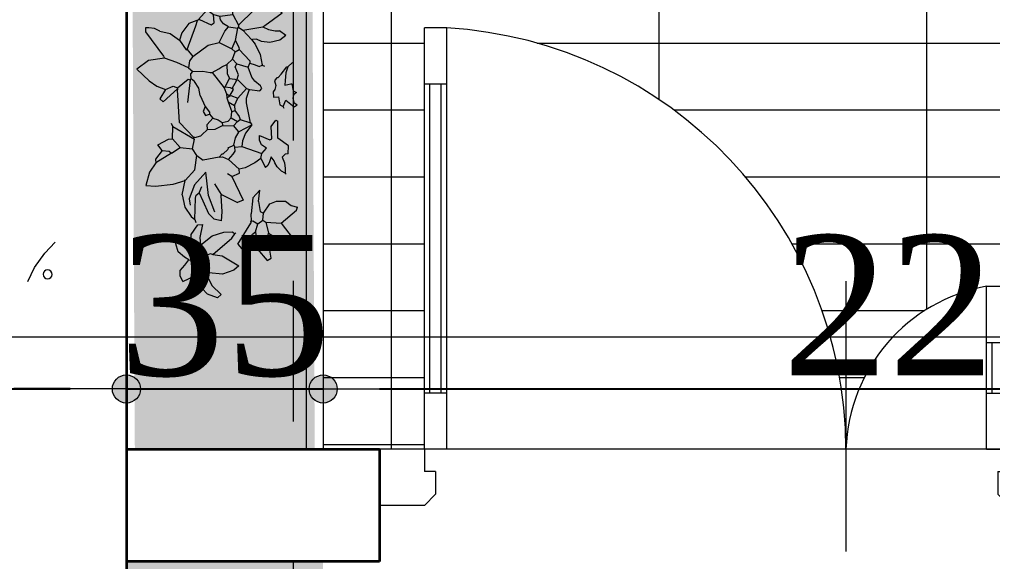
# Model space of a CAD drawing. Header units: metres. Extents: x 0 to 4415, y 1197 to 2590.
# Drawn here: x 1913.872 to 1915.603, y 1311.013 to 1311.978 of the extents above; entities that cross this region are included whole.
import ezdxf

# ---------------------------------------------------------------- set-up
doc = ezdxf.new("R2010")
doc.units = ezdxf.units.M
for name, pattern in [('AXES', [2, 1.25, -0.25, 0.25, -0.25]), ('CACHE2', [4.762499999999999, 3.175, -1.5875]), ('CONTINU', [0])]:
    doc.linetypes.add(name, pattern=pattern)
doc.layers.get('DEFPOINTS').update_dxf_attribs({"lineweight": 5})
for name, color, linetype, lineweight in [('00-cote', 7, 'CONTINU', 20), ('00-Menuiserie', 152, 'CONTINU', 5), ('caché', 20, 'CACHE2', 13), ('Façade 02', 41, 'Continuous', 35), ('gris', 251, 'Continuous', 9), ('vue', 7, 'Continuous', 5)]:
    doc.layers.add(name, color=color, linetype=linetype, lineweight=lineweight)
doc.layers.add('veg', color=7, linetype='Continuous', lineweight=9, true_color=0x61c200)
doc.layers.add('VEGETATION', color=7, linetype='Continuous', lineweight=5, true_color=0x7ea800)
doc.styles.add('WALIDcotat', font='times.ttf')
doc.dimstyles.new('walid 100', dxfattribs={"dimscale": 0, "dimtxt": 0.25, "dimasz": 0.1, "dimexe": 1.25, "dimexo": 0.625, "dimgap": 0.02, "dimtad": 1, "dimdec": 0, "dimlfac": 100, "dimrnd": 5, "dimtxsty": 'WALIDcotat', "dimblk": 'COTE', "dimcen": 2.5, "dimse1": 1, "dimse2": 1, "dimclrd": 256, "dimclrt": 256, "dimadec": 0, "dimazin": 0, "dimtfac": 1, "dimtdec": 0, "dimtix": 1, "dimtmove": 2, "dimatfit": 3, "dimldrblk": 'COTE', "dimfxl": 1.25, "dimarcsym": 0})

# ---------------------------------------------------------------- blocks, each defined once
blk = doc.blocks.new('Plantes')
at = {"color": 72}
for p, q in [((1.188103459441663, -0.6270112580200475), (1.236546009789436, -0.7301642146031782)), ((1.236546009789436, -0.7301642146031782), (1.309500477183747, -0.83550515187369)), ((1.309500477183747, -0.83550515187369), (1.384642925268508, -0.9163341720660583))]:
    blk.add_line(p, q, dxfattribs=at)
at = {"color": 50}
blk.add_ellipse((1.331528327237265, -0.6809923372744606), major_axis=(0.02320194125410377, 0.02320194125410377), ratio=0.9999999997745067, start_param=2.267168517282284, end_param=8.55035382446187, dxfattribs=at)
blk = doc.blocks.new('P120 G')
for p, q in [((-1.01999999999996, 0.1000000000000227), (-1.019999999999959, 0.8497662054602362)), ((-0.9799999999999957, 0.8497662054602362), (-1.019999999999959, 0.8497662054602362)), ((-0.9799999999999969, 0.1000000000000227), (-0.9799999999999957, 0.8497662054602362)), ((-0.9799999999999957, 0.7497662054602134), (-1.019999999999959, 0.7497662054602134)), ((-1.00999999999997, 0.2000000000000455), (-1.009999999999968, 0.7497662054602134)), ((-0.9899999999999878, 0.2000000000000455), (-0.9899999999999866, 0.7497662054602134)), ((-0.02000000000000457, 0.1000000000000227), (-0.01999999999989088, 0.3899999999999437)), ((-0.01999999999989088, 0.3899999999999437), (0.02000000000007274, 0.3899999999999437)), ((0.01999999999995905, 0.1000000000000227), (0.02000000000007274, 0.3899999999999437)), ((-0.02000000000000457, 0.289999999999921), (0.02000000000007274, 0.289999999999921)), ((-0.01000000000001366, 0.2000000000000455), (-0.009999999999899978, 0.289999999999921)), ((0.009999999999968145, 0.2000000000000455), (0.01000000000008183, 0.289999999999921)), ((-0.9799999999999969, 0.2000000000000455), (-1.01999999999996, 0.2000000000000455)), ((-0.02000000000000457, 0.2000000000000455), (0.01999999999995905, 0.2000000000000455)), ((-1.100000000000001, 0.1000000000000227), (-1.100000000000001, 0)), ((-0.9799999999999969, 0.1000000000000227), (-1.100000000000001, 0.1000000000000227)), ((-1.01999999999996, 0.1000000000000227), (-1.01999999999996, 0.06000000000005912)), ((-0.1700000000000387, 0.1000000000013479), (-0.3538950042111196, 0.1000000000013479)), ((-0.2700000000000614, 0.1000000000013479), (-0.2700000000000614, 1.325162202192587e-12)), ((-0.2699999999999619, 0.1000000000000227), (-0.2699999999999619, 0.06000000000005912)), ((-0.02000000000000457, 0.1000000000000227), (0.09999999999999998, 0.1000000000000227)), ((0.01999999999995905, 0.1000000000000227), (0.01999999999995905, 0.06000000000005912)), ((0.09999999999999998, 0.1000000000000227), (0.09999999999999998, 0)), ((-0.9999999999999787, 0.06000000000005912), (-1.01999999999996, 0.06000000000005912)), ((-0.9999999999999787, 0.06000000000005912), (-0.9999999999999787, 0.0200000000000955)), ((-2.275957200481571e-14, 0.06000000000005912), (0.01999999999995905, 0.06000000000005912)), ((-2.275957200481571e-14, 0.06000000000005912), (-2.275957200481571e-14, 0.01999999999998181)), ((-0.9999999999999787, 0.0200000000000955), (-1.01999999999996, 0)), ((-2.275957200481571e-14, 0.01999999999998181), (0.01999999999995905, 0)), ((-1.01999999999996, 0), (-1.100000000000001, 0)), ((0.01999999999995905, 0), (0.09999999999999998, 0))]:
    blk.add_line(p, q)
at = {"linetype": 'Continuous'}
blk.add_line((-0.2700000000000614, 0.3991400797164779), (-0.2700000000000614, -0.08192573692626226), dxfattribs=at)
for centre, radius, start, end in [((-1.023946047873644, 0.09709556132483617), 0.7539524876720755, 0.2581326107092984, 86.65847511186355), ((0.0349856859192158, 0.08983992593160295), 0.3051548716975021, 100.3807944312685, 178.0919951665739)]:
    blk.add_arc(centre, radius, start, end)
blk = doc.blocks.new('hh(jjk')
at = {"layer": 'VEGETATION', "ltscale": 1.8}
for p, q in [((419.659795574738, 234.9337920921021), (420.2599438051622, 235.8583905346015)), ((420.2599438051622, 235.8583905346015), (421.213120689064, 234.9707752225829)), ((427.4617216092779, 234.8598239091901), (428.1324755703976, 235.3775992676238)), ((428.1324755703976, 235.3775992676238), (429.1209548391595, 235.7104541687775)), ((429.1209548391595, 235.7104541687775), (429.2268639156904, 234.9707752225829)), ((417.1885978833207, 234.748871634822), (417.1705132910766, 235.0055125540269)), ((417.1705132910766, 235.0055125540269), (417.4781791103499, 235.0055125540269)), ((417.2592036140162, 234.3050654202755), (417.1885978833207, 234.748871634822)), ((417.478018627492, 233.9294836398848), (417.2592036140162, 234.3050654202755)), ((417.4781791103499, 235.0055125540269), (419.3998902227868, 233.7756507302481)), ((419.5537231324236, 233.6988553583046), (419.659795574738, 234.9337920921021)), ((421.213120689064, 234.9707752225829), (421.6367541122618, 234.4160176946435)), ((421.6367541122618, 234.4160176946435), (421.936867627457, 233.7756507302481)), ((426.0882824031715, 234.6213905870548), (425.7038096802522, 233.7756507302481)), ((426.5495495370589, 234.3137247677814), (426.0882824031715, 234.6213905870548)), ((426.5495495370589, 234.3137247677814), (427.1646505415583, 234.8520188686349)), ((426.5495495370589, 234.3137247677814), (426.6263506748535, 233.7756507302481)), ((426.7801835844903, 233.6218178206114), (427.4617216092779, 234.8598239091901)), ((427.1646505415583, 234.8520188686349), (427.4720847658091, 234.8520188686349)), ((429.2268639156904, 234.9707752225829), (429.1562581849949, 233.6393546569929)), ((417.478018627492, 233.9294836398848), (417.7086526749233, 233.1605506867239)), ((419.3998902227868, 233.7756507302481), (419.5537231324236, 233.6988553583046)), ((419.94221849752, 232.7887243974055), (419.5537231324236, 233.6988553583046)), ((421.936867627457, 233.7756507302481), (421.7062335800258, 233.1605506867239)), ((421.936867627457, 233.7756507302481), (422.6287697697511, 234.2369188251108)), ((422.8594028562072, 234.0062905435306), (421.936867627457, 232.8531155014979)), ((422.6287697697511, 234.2369188251108), (422.8594028562072, 234.0062905435306)), ((425.7038096802522, 233.7756507302481), (425.7038096802522, 233.4682165059973)), ((426.7801835844903, 233.6218178206114), (426.3957166274224, 232.9299224051438)), ((426.6263506748535, 233.7756507302481), (426.7801835844903, 233.6218178206114)), ((429.1562581849949, 233.6393546569929), (428.9326940320925, 232.6992825918613)), ((433.6774014411712, 233.7194999884753), (433.1280436328673, 233.5797386386575)), ((433.1280436328673, 233.5797386386575), (434.2041811372068, 232.7342361427247)), ((434.3128530174308, 233.5715645836265), (433.6774014411712, 233.7194999884753)), ((434.7424858087875, 233.1184715047701), (434.3128530174308, 233.5715645836265)), ((417.7086526749233, 233.1605506867239), (418.2467209466054, 232.4686543102811)), ((421.8600664896625, 232.8531155014979), (421.2449664461383, 232.0073871763936)), ((421.7062335800258, 233.1605506867239), (421.8600664896625, 232.8531155014979)), ((421.8600664896625, 232.8531155014979), (421.936867627457, 232.8531155014979)), ((421.936867627457, 232.8531155014979), (422.0136687652517, 232.8531155014979)), ((424.504491492155, 232.8531155014979), (422.0136687652517, 232.8531155014979)), ((425.7038096802522, 231.8537791349532), (424.5044972580062, 232.8531135795476)), ((424.7812744515022, 233.3911895390313), (424.550641365046, 233.4682165059973)), ((425.7038096802522, 233.4682165059973), (424.7812744515022, 233.3911895390313)), ((424.7812744515022, 233.3911895390313), (425.8343629657264, 231.8123495722329)), ((425.7038096802522, 233.4682165059973), (426.3957166274224, 232.9299224051438)), ((426.3957166274224, 232.9299224051438), (426.5495495370589, 232.0073871763936)), ((430.0090621704794, 233.0069484111346), (428.9326940320925, 232.6992825918613)), ((430.0090621704794, 233.0069484111346), (430.9567028762676, 232.8626925803175)), ((430.9567028762676, 232.8626925803175), (431.6980616071076, 232.4188854047958)), ((434.9731140903677, 232.8110363195441), (434.7424858087875, 233.1184715047701)), ((435.3573552182642, 233.1184715047701), (434.9731140903677, 232.8110363195441)), ((435.7249657093906, 233.4975964007145), (435.3573552182642, 233.1184715047701)), ((436.1486000935637, 233.5345804921705), (435.7249657093906, 233.4975964007145)), ((436.5875677979901, 233.3491324595069), (436.1486000935637, 233.5345804921705)), ((436.5875677979901, 233.3491324595069), (436.2030845043437, 232.4265703234512)), ((411.2162331275666, 232.1314865524404), (410.5965771006305, 231.6003536387597)), ((412.5682079916587, 232.3085308570007), (411.2162331275666, 232.1314865524404)), ((413.7355651056579, 231.819352198498), (412.5682079916587, 232.3085308570007)), ((417.0473864219297, 231.6792064586012), (417.7181403830494, 232.2709490389718)), ((417.7181403830494, 232.2709490389718), (418.2467209466054, 232.4686543102811)), ((418.2467209466054, 232.4686543102811), (419.0154232657188, 232.0073871763936)), ((420.3992313942076, 231.9305802727478), (419.94221849752, 232.7887243974055)), ((421.3217675839329, 231.8537791349532), (423.0132357658439, 232.1612200860303)), ((428.9326940320925, 232.6992825918613), (428.1639869081031, 231.9305802727478)), ((428.9326940320925, 232.6992825918613), (428.9326940320925, 232.7763201295545)), ((429.3087486122803, 232.0215702093354), (430.3409464866835, 232.4967090202008)), ((431.9309289608983, 232.1612200860303), (430.3164973557053, 232.0073871763936)), ((430.3409464866835, 232.4967090202008), (430.8257661616896, 232.4475560998171)), ((431.6980616071076, 232.4188854047958), (431.9309289608983, 232.1612200860303)), ((431.9309289608983, 232.1612200860303), (432.1615678132056, 232.0844131823845)), ((433.0510176268766, 232.5036020952933), (432.3591106797065, 231.9652964627374)), ((434.2041811372068, 232.5804032330879), (433.0510176268766, 232.5036020952933)), ((434.2041811372068, 232.7342361427247), (434.2041811372068, 232.5804032330879)), ((434.2041811372068, 232.5804032330879), (434.5118469564802, 232.1191293723741)), ((434.5118469564802, 232.1191293723741), (434.4348199895142, 231.8884953249428)), ((435.0499209940135, 232.2729622820109), (434.5118469564802, 232.1191293723741)), ((434.9731140903677, 232.8110363195441), (435.0499209940135, 232.2729622820109)), ((435.0499209940135, 232.2729622820109), (436.2798914079895, 232.2729622820109)), ((436.2030845043437, 232.4265703234512), (436.2798914079895, 232.2729622820109)), ((437.1723817471858, 231.9442722473636), (436.2798914079895, 232.2729622820109)), ((410.6209877926007, 231.6231450875218), (412.173434575596, 231.6231450875218)), ((412.173434575596, 231.6231450875218), (412.480869760822, 231.3154802292236)), ((413.7355708715092, 231.8193464326469), (413.8646730844348, 231.238679091429)), ((416.7861174461731, 230.854212134361), (417.0473864219297, 231.6792064586012)), ((419.0154232657188, 231.9305802727478), (417.2473845800607, 231.1618779536344)), ((419.5537231324236, 231.5461133156798), (418.7847892182874, 230.3161438626789)), ((419.0154232657188, 232.0073871763936), (419.0154232657188, 231.9305802727478)), ((419.0154232657188, 231.9305802727478), (419.5537231324236, 231.5461133156798)), ((419.5537231324236, 231.5461133156798), (419.8716127668245, 231.8271428244253)), ((419.8716127668245, 231.8271428244253), (420.3992313942076, 231.9305802727478)), ((420.3992313942076, 231.9305802727478), (420.706897213481, 231.6231450875218)), ((420.8604994890702, 231.7767473631111), (420.706897213481, 231.6231450875218)), ((420.706897213481, 231.6231450875218), (420.706897213481, 230.854212134361)), ((421.2449664461383, 231.7767473631111), (420.8604994890702, 231.7767473631111)), ((421.2449664461383, 232.0073871763936), (421.3217675839329, 231.8537791349532)), ((421.3217675839329, 231.8537791349532), (421.2449664461383, 231.7767473631111)), ((421.4602402660107, 231.5312710537524), (421.2449664461383, 231.7767473631111)), ((421.9897827657394, 231.2353992830795), (421.4602402660107, 231.5312710537524)), ((425.7038096802522, 231.7767473631111), (425.6270085424576, 231.3154802292236)), ((425.7038096802522, 231.7767473631111), (425.7038096802522, 231.8537791349532)), ((426.5495495370589, 232.0073871763936), (425.8343658486519, 231.8123514941833)), ((427.0876187697164, 231.6999462253165), (426.5495495370589, 232.0073871763936)), ((428.1639869081031, 231.9305802727478), (427.0876187697164, 231.6999462253165)), ((427.0876187697164, 231.6999462253165), (427.4720847658091, 231.238679091429)), ((428.3860269543421, 231.1040608808689), (429.3087486122803, 232.0215702093354)), ((429.9322562278087, 231.6999462253165), (429.4709881329461, 231.4693131388604)), ((430.085858503398, 231.9305802727478), (429.9322562278087, 231.6999462253165)), ((429.9322562278087, 231.6999462253165), (430.5471256372855, 231.4693131388604)), ((430.3164973557053, 232.0073871763936), (430.085858503398, 231.9305802727478)), ((430.5471256372855, 231.4693131388604), (431.5466984037288, 231.0848461817923)), ((432.3591106797065, 231.9652964627374), (432.3591106797065, 231.581061100692)), ((433.3243737486689, 231.8333199729956), (432.3591106797065, 231.581061100692)), ((433.8966613861635, 231.8116634359418), (433.2537680179734, 230.9087224914714)), ((433.8966758007914, 231.8117191725033), (433.3243737486689, 231.8333199729956)), ((434.4348199895142, 231.8884953249428), (433.8967459519808, 231.8116951481234)), ((434.4348199895142, 231.8884953249428), (434.6654482710943, 231.3504270532606)), ((434.6654482710943, 231.3504270532606), (434.5886528991509, 231.1197930058294)), ((436.2030845043437, 231.5040302898252), (436.049251594707, 231.3504270532606)), ((436.2192058242592, 230.3169789501256), (436.049251594707, 231.3504270532606)), ((436.2030845043437, 231.5040965971138), (437.0311702857947, 231.167609209713)), ((437.6666218620543, 231.5374482023228), (437.1723817471858, 231.9442722473636)), ((437.9713586289254, 230.8121271865559), (437.6666218620543, 231.5374482023228)), ((410.3149162311801, 230.1249847544158), (411.1599007614815, 230.8921764205186)), ((411.1599007614815, 230.8921764205186), (412.480869760822, 231.3154802292236)), ((413.3266038517775, 231.0080450439977), (412.2502357133907, 230.1623109530421)), ((412.480869760822, 231.3154802292236), (413.0959698043462, 231.238679091429)), ((413.0959698043462, 231.238679091429), (413.3266038517775, 231.0080450439977)), ((413.3266038517775, 231.0080450439977), (413.7108401747981, 231.0080450439977)), ((413.4829602822832, 229.9482594936212), (414.0054424972349, 230.7175249442004)), ((413.8646730844348, 231.238679091429), (413.7108401747981, 231.0080450439977)), ((414.0185059940716, 230.7006098587717), (413.7108401747981, 231.0080450439977)), ((414.3584711507125, 230.9098410666014), (413.8501104662899, 231.2648868070188)), ((414.4094566507981, 230.8960837456721), (414.0185059940716, 230.7006098587717)), ((415.2904652583329, 230.6583509744559), (414.3584711507125, 230.9098410666014)), ((415.7097483468111, 230.4699767723156), (415.2904652583329, 230.6583509744559)), ((416.7861174461731, 230.931243906203), (416.0942153038791, 230.2393427248842)), ((416.7861174461731, 230.931243906203), (416.7861174461731, 230.854212134361)), ((416.7861174461731, 230.854212134361), (417.2473845800607, 230.0087086774529)), ((417.2473845800607, 231.1618779536344), (416.8629176229925, 231.0080450439977)), ((420.706897213481, 230.854212134361), (420.8604994890702, 230.3161438626789)), ((422.5519686319564, 231.1618779536344), (421.9897827657394, 231.2353992830795)), ((422.5519686319564, 231.1618779536344), (423.3974720888645, 230.854212134361)), ((423.3974720888645, 230.854212134361), (423.7819380849573, 231.0080450439977)), ((423.3974720888645, 230.854212134361), (423.858739222752, 230.546776949135)), ((423.7819380849573, 231.0080450439977), (424.0893732701834, 230.854212134361)), ((424.0893732701834, 230.854212134361), (424.0125721323887, 230.546776949135)), ((424.7812744515022, 230.7774109965663), (424.3200073176146, 230.3161438626789)), ((425.1657414085702, 230.7774109965663), (424.7812744515022, 230.7774109965663)), ((425.5502083656382, 231.238679091429), (425.1657414085702, 230.7774109965663)), ((425.1657414085702, 230.7774109965663), (425.1670377641118, 230.1998495271872)), ((425.6270085424576, 231.3154802292236), (425.5502083656382, 231.238679091429)), ((427.3182518561724, 230.0087086774529), (427.4720847658091, 231.238679091429)), ((430.1689136677788, 231.0057569620521), (428.3860269543421, 231.1040608808689)), ((431.4826196165756, 230.6125384038593), (430.1689136677788, 231.0057569620521)), ((431.5466984037288, 231.0848461817923), (432.0079664985915, 230.7006098587717)), ((432.1615678132056, 230.1623109530421), (432.0079664985915, 230.7006098587717)), ((433.2537680179734, 230.9087224914714), (433.0419508258868, 230.0211071794527)), ((434.6654482710943, 230.9659600961926), (433.512284760764, 229.4283248239183)), ((434.5886528991509, 231.1197930058294), (434.6654482710943, 230.9659600961926)), ((434.6654790223006, 230.9659024376808), (434.8070931322994, 230.2430107672136)), ((437.0311702857947, 231.167609209713), (437.7407303473453, 230.5046929623052)), ((437.7407303473453, 230.5046929623052), (437.9713586289254, 230.8121271865559)), ((412.096402803754, 230.3161438626789), (409.8106070181907, 229.1275732211919)), ((410.328365079071, 230.1623109530421), (409.8106070181907, 229.1275732211919)), ((412.2502357133907, 230.1623109530421), (411.7232234613573, 229.0627189270542)), ((412.2502357133907, 230.1623109530421), (412.096402803754, 230.3161438626789)), ((413.3568601558749, 229.1807478227775), (413.4829602822832, 229.9482594936212)), ((416.0942153038791, 230.2393427248842), (415.7097483468111, 230.4699767723156)), ((416.0942153038791, 230.2393427248842), (416.4784516268997, 229.7780746300216)), ((417.2473845800607, 230.0087086774529), (417.0935516704239, 229.7780746300216)), ((418.7847892182874, 230.3161438626789), (418.6311879036734, 229.4704088107482)), ((420.8604994890702, 230.1623109530421), (420.6298654416389, 229.6242417203849)), ((420.8604994890702, 230.3161438626789), (420.8604994890702, 230.1623109530421)), ((420.8604994890702, 230.1623109530421), (422.0907005370937, 229.3168074961341)), ((423.858739222752, 230.546776949135), (424.0125721323887, 230.546776949135)), ((424.0125721323887, 230.546776949135), (424.3200073176146, 230.3161438626789)), ((424.3200073176146, 230.3161438626789), (424.4738402272513, 229.9316769056109)), ((424.4738402272513, 229.9316769056109), (424.7044742746827, 229.6242417203849)), ((425.1670377641118, 230.1998495271872), (424.9351073611388, 229.6242417203849)), ((427.3182518561724, 230.0087086774529), (427.0876187697164, 229.7780746300216)), ((427.3182518561724, 230.0087086774529), (427.3182518561724, 229.7780746300216)), ((430.162895080116, 230.0087086774529), (429.3171552233093, 230.4699767723156)), ((430.162895080116, 230.0087086774529), (430.2396914130347, 230.0855098152475)), ((430.162895080116, 230.0087086774529), (430.8547914565588, 228.8555336354203)), ((430.2396914130347, 230.0855098152475), (431.4696608660356, 230.0855098152475)), ((431.4696608660356, 230.0855098152475), (432.1615678132056, 230.1623109530421)), ((433.0419508258868, 230.0211071794527), (433.0510176268766, 229.3515236861237)), ((434.8070931322994, 230.2430107672136), (435.6648682424811, 229.0439626131469)), ((435.9724562227636, 229.4283248239183), (436.2192058242592, 230.3169789501256)), ((412.3428785273184, 228.4725706045365), (413.3568601558749, 229.1807478227775)), ((413.3568601558749, 229.1807478227775), (413.4131915609848, 228.4135561566748)), ((414.2743175916808, 227.3094706106627), (414.8640142558556, 229.1629745864974)), ((414.8640142558556, 229.1629745864974), (415.7097483468111, 228.3172347296907)), ((416.4784516268997, 229.7780746300216), (416.6322845365364, 229.3168074961341)), ((417.0935516704239, 229.7780746300216), (416.4784516268997, 229.7780746300216)), ((416.6322845365364, 229.3168074961341), (416.5554833987418, 228.3172347296907)), ((416.9061749605387, 229.275252045663), (416.6322845365364, 229.3168074961341)), ((417.2239002681808, 229.0533484579021), (416.9061749605387, 229.275252045663)), ((418.6311879036734, 229.4704088107482), (417.7854528517427, 229.0091416768607)), ((418.6311879036734, 229.4704088107482), (419.1692561753555, 228.5478678161468)), ((420.4762641270248, 229.3936086339288), (420.3224312173882, 229.0091416768607)), ((420.6298654416389, 229.6242417203849), (420.4762641270248, 229.3936086339288)), ((422.0136687652517, 229.239775724292), (421.398799355775, 228.8555336354203)), ((422.0907005370937, 229.3168074961341), (422.0136687652517, 229.239775724292)), ((422.0136687652517, 229.239775724292), (422.0907005370937, 228.8555336354203)), ((422.0907005370937, 229.3168074961341), (422.5519686319564, 229.1629745864974)), ((422.5519686319564, 229.1629745864974), (422.8594028562072, 229.1629745864974)), ((422.5519686319564, 229.1629745864974), (422.7055699465705, 228.9323347732149)), ((422.8594028562072, 229.1629745864974), (422.7055699465705, 228.9323347732149)), ((422.8594028562072, 229.1629745864974), (423.1668380414332, 229.0861676828516)), ((424.6276731368879, 229.1629745864974), (424.3970390894567, 228.9323347732149)), ((424.7044742746827, 229.6242417203849), (424.6276731368879, 229.1629745864974)), ((424.7044742746827, 229.6242417203849), (424.9351073611388, 229.6242417203849)), ((424.9351073611388, 229.6242417203849), (425.0119084989335, 228.7785018635782)), ((426.6263506748535, 229.239775724292), (426.4727483992643, 228.8555336354203)), ((426.7801835844903, 229.3168074961341), (426.6263506748535, 229.239775724292)), ((426.6263506748535, 229.3168074961341), (426.6263506748535, 229.239775724292)), ((427.0876187697164, 229.7010428581795), (426.7801835844903, 229.3168074961341)), ((427.0876187697164, 229.7780746300216), (427.0876187697164, 229.7010428581795)), ((427.5488859036038, 229.3168074961341), (427.1646505415583, 228.9323347732149)), ((427.3182518561724, 229.7780746300216), (427.5488859036038, 229.3168074961341)), ((427.5488859036038, 229.3168074961341), (428.3178198177398, 228.5478678161468)), ((428.8558880894219, 229.1629745864974), (428.6252540419907, 229.4704088107482)), ((428.8558880894219, 229.1629745864974), (428.6252540419907, 228.5478678161468)), ((428.8558880894219, 229.1629745864974), (430.7009585469222, 228.3942665015328)), ((433.0510176268766, 229.3515236861237), (433.2048505365132, 229.197690776487)), ((433.2048505365132, 229.197690776487), (433.1280436328673, 229.1208896386923)), ((433.512284760764, 229.4283248239183), (433.2048505365132, 229.197690776487)), ((435.6650210375376, 229.0440885008977), (435.9724562227636, 229.4283248239183)), ((411.7232234613573, 229.0627189270542), (411.5542273240772, 228.1774964432777)), ((411.6105587291872, 227.3512903293132), (412.3428785273184, 228.4725706045365)), ((413.4131915609848, 228.4135561566748), (413.6948533914104, 227.6463635295968)), ((417.478018627492, 228.7017007257836), (417.2239002681808, 229.0533484579021)), ((417.7854528517427, 229.0091416768607), (417.478018627492, 228.7017007257836)), ((417.478018627492, 228.7017007257836), (417.631619942106, 228.0097995444647)), ((419.1692561753555, 228.5478678161468), (418.5541561318313, 228.2404335918961)), ((419.1692561753555, 228.5478678161468), (419.3998902227868, 228.3172347296907)), ((419.9379584944688, 228.5478678161468), (419.3998902227868, 228.3172347296907)), ((420.3224312173882, 229.0091416768607), (419.9379584944688, 228.5478678161468)), ((419.9379584944688, 228.5478678161468), (420.3224312173882, 228.2404335918961)), ((420.3224312173882, 229.0091416768607), (421.0143323987069, 229.0091416768607)), ((420.5530643038443, 228.3942665015328), (420.3224312173882, 228.2404335918961)), ((421.1681653083436, 228.1636324541015), (420.5530643038443, 228.3942665015328)), ((421.0143323987069, 229.0091416768607), (421.398799355775, 228.8555336354203)), ((421.398799355775, 228.8555336354203), (421.4756004935696, 228.4710676393274)), ((421.4756004935696, 228.4710676393274), (421.5524016313642, 228.3172347296907)), ((422.1675016748884, 228.7017007257836), (421.5524016313642, 228.3172347296907)), ((422.0907005370937, 228.8555336354203), (422.1675016748884, 228.7017007257836)), ((422.244302812683, 228.6248995879889), (422.1675016748884, 228.7017007257836)), ((422.7055699465705, 228.9323347732149), (422.244302812683, 228.6248995879889)), ((422.7055699465705, 228.9323347732149), (422.7055699465705, 228.8555336354203)), ((422.7055699465705, 228.8555336354203), (422.9362039940019, 228.3172347296907)), ((423.4745038607066, 228.6248995879889), (422.9362039940019, 228.3172347296907)), ((423.1668380414332, 229.0861676828516), (423.4745038607066, 228.6248995879889)), ((423.1668380414332, 229.0861676828516), (423.9357709945941, 228.8555336354203)), ((423.4745038607066, 228.6248995879889), (423.858739222752, 228.6248995879889)), ((423.9357709945941, 228.8555336354203), (423.858739222752, 228.6248995879889)), ((423.858739222752, 228.6248995879889), (424.3200073176146, 228.3172347296907)), ((424.3970390894567, 228.9323347732149), (423.9357709945941, 228.8555336354203)), ((424.3970390894567, 228.9323347732149), (424.7044742746827, 228.4710676393274)), ((424.7044742746827, 228.4710676393274), (424.550641365046, 228.2404335918961)), ((425.0119084989335, 228.7785018635782), (424.7044742746827, 228.4710676393274)), ((425.0119084989335, 228.7785018635782), (425.4731765937962, 228.4710676393274)), ((425.4731765937962, 228.3942665015328), (425.0119084989335, 227.3946985399653)), ((425.9344494935348, 228.7017007257836), (425.4731765937962, 228.3942665015328)), ((425.4731765937962, 228.4710676393274), (425.4731765937962, 228.3942665015328)), ((426.4727483992643, 228.8555336354203), (425.9344494935348, 228.7017007257836)), ((426.4727483992643, 228.8555336354203), (426.6263506748535, 228.7785018635782)), ((426.6263506748535, 228.7785018635782), (426.6263506748535, 228.2404335918961)), ((426.934016494127, 228.7785018635782), (426.6263506748535, 228.7785018635782)), ((427.1646505415583, 228.9323347732149), (426.934016494127, 228.7785018635782)), ((428.2595655012594, 228.106559176139), (428.3178198177398, 228.5478678161468)), ((428.6252540419907, 228.5478678161468), (428.3178198177398, 228.5478678161468)), ((430.7009585469222, 228.3942665015328), (430.8547914565588, 228.8555336354203)), ((434.0066382707059, 229.0091416768607), (432.4692336324788, 227.9329984066701)), ((434.5449323715595, 228.6248995879889), (433.3147313235359, 227.855966634828)), ((434.0066382707059, 229.0091416768607), (434.5449323715595, 228.6248995879889)), ((411.5542273240772, 228.1774964432777), (411.6105587291872, 227.3512903293132)), ((415.8635812564478, 228.2404335918961), (414.0075902768017, 226.3844493390763)), ((415.7097483468111, 228.3172347296907), (415.8635812564478, 228.2404335918961)), ((416.5554833987418, 228.3172347296907), (415.8635812564478, 228.2404335918961)), ((417.4009868556498, 227.9329984066701), (416.3248493513105, 226.7027973586466)), ((416.5554833987418, 228.3172347296907), (417.4009868556498, 227.9329984066701)), ((417.4009868556498, 227.9329984066701), (417.5548197652865, 227.9329984066701)), ((417.631619942106, 228.0097995444647), (417.5548197652865, 227.9329984066701)), ((417.5548197652865, 227.9329984066701), (417.7854528517427, 227.6253325873967)), ((418.5541561318313, 228.2404335918961), (417.631619942106, 228.0097995444647)), ((418.5541561318313, 228.2404335918961), (419.0924550375608, 228.0097995444647)), ((419.0924550375608, 228.0097995444647), (419.2460573131501, 228.0097995444647)), ((419.3998902227868, 228.3172347296907), (419.2460573131501, 228.0097995444647)), ((419.2460573131501, 228.0097995444647), (420.1685983077514, 227.2410972253513)), ((420.3224312173882, 228.2404335918961), (420.6298654416389, 227.3946985399653)), ((421.5524016313642, 228.3172347296907), (421.1681653083436, 228.1636324541015)), ((421.5524016313642, 228.3172347296907), (421.5524016313642, 228.2404335918961)), ((421.5524016313642, 228.2404335918961), (422.244302812683, 227.6253325873967)), ((422.9362039940019, 228.3172347296907), (422.244302812683, 227.6253325873967)), ((422.9720358761959, 227.673005605976), (422.315382304151, 227.4115953668653)), ((423.3206709510699, 227.7023643592388), (422.9720358761959, 227.673005605976)), ((424.8583062233442, 227.4717312727826), (423.3206709510699, 227.7023643592388)), ((424.3200073176146, 228.3172347296907), (424.550641365046, 228.2404335918961)), ((424.550641365046, 228.2404335918961), (424.8583062233442, 227.4717312727826)), ((425.0119084989335, 227.3946985399653), (425.6330348179219, 227.914243053738)), ((425.6330348179219, 227.914243053738), (426.1978806634861, 228.1657341068587)), ((426.1978806634861, 228.1657341068587), (426.6263506748535, 228.2404335918961)), ((426.6263506748535, 228.2404335918961), (427.2414507183778, 226.7798291304886)), ((427.9206583783111, 227.3372937255597), (428.2595655012594, 228.106559176139)), ((430.5683708769546, 227.6479597094001), (431.777326685309, 227.855966634828)), ((432.3154007228422, 227.855966634828), (431.777326685309, 227.855966634828)), ((432.3921960947857, 227.9329984066701), (432.3154007228422, 227.855966634828)), ((432.3154007228422, 227.9329984066701), (432.3154007228422, 227.855966634828)), ((432.3154007228422, 227.9329984066701), (432.3921960947857, 227.9329984066701)), ((432.3154007228422, 227.855966634828), (432.3154007228422, 227.7791654970334)), ((432.3154007228422, 227.7791654970334), (432.5460290044224, 227.3946985399653)), ((432.3921960947857, 227.9329984066701), (432.4692336324788, 227.9329984066701)), ((433.3147313235359, 227.855966634828), (433.1611300089218, 227.6253325873967)), ((413.6948533914104, 227.6463635295968), (414.2018437252011, 227.2922749204763)), ((417.7854528517427, 227.6253325873967), (417.631619942106, 226.0879279491699)), ((417.7854528517427, 227.6253325873967), (418.5541561318313, 227.01046317792)), ((418.5541561318313, 227.01046317792), (418.9139192994938, 226.7511901476488)), ((418.5541561318313, 227.01046317792), (418.5541561318313, 226.9334314060779)), ((418.5541561318313, 226.625996220852), (418.5541561318313, 226.9334314060779)), ((420.1685983077514, 227.2410972253513), (420.3224312173882, 227.2410972253513)), ((420.6298654416389, 227.3946985399653), (420.3224312173882, 227.2410972253513)), ((420.3224312173882, 227.2410972253513), (420.4762641270248, 226.8566302682832)), ((421.4092019122893, 227.1639434096591), (420.6298654416389, 227.3946985399653)), ((421.7243950502858, 226.9575662981664), (421.4092019122893, 227.1639434096591)), ((422.0907005370937, 226.5491960440325), (421.7243950502858, 226.9575662981664)), ((422.244302812683, 227.6253325873967), (422.3213345845251, 227.3946985399653)), ((422.3213345845251, 227.3946985399653), (422.4749368601144, 226.625996220852)), ((424.8583062233442, 227.4717312727826), (425.0119084989335, 227.3946985399653)), ((427.6259176754457, 226.8566302682832), (427.9206583783111, 227.3372937255597)), ((430.0035259923658, 227.0932002595103), (430.5683708769546, 227.6479597094001)), ((430.8547914565588, 227.2410972253513), (430.0035259923658, 227.0932002595103)), ((430.8547914565588, 227.2410972253513), (431.6234937756723, 227.1640654535092)), ((431.777326685309, 226.9334314060779), (431.0854303088662, 226.3953631343958)), ((431.6234937756723, 227.1640654535092), (431.777326685309, 226.9334314060779)), ((432.3154007228422, 227.01046317792), (431.777326685309, 226.9334314060779)), ((432.5460290044224, 227.3946985399653), (432.3154007228422, 227.01046317792)), ((432.3154007228422, 227.01046317792), (432.4692336324788, 226.7798291304886)), ((433.1611300089218, 227.6253325873967), (432.5460290044224, 227.3946985399653)), ((433.1611300089218, 227.6253325873967), (434.4679063655686, 227.5485314496021)), ((434.4679063655686, 227.5485314496021), (435.3904415943187, 226.8566302682832)), ((414.0075893158265, 226.3844483781011), (416.2478175794683, 226.7798291304886)), ((416.1559771798308, 225.9669584693417), (416.3248493513105, 226.7027973586466)), ((416.2478175794683, 226.7798291304886), (416.3248493513105, 226.7027973586466)), ((418.7563232109832, 226.2558852722613), (418.5541561318313, 226.625996220852)), ((418.8482549032646, 225.650514141638), (418.7563232109832, 226.2558852722613)), ((418.9139192994938, 226.7511901476488), (419.7150362729986, 226.4347458199451)), ((419.7150362729986, 226.4347458199451), (420.5530643038443, 226.3185619966012)), ((420.4762641270248, 226.8566302682832), (420.6298654416389, 226.5491960440325)), ((420.4762641270248, 226.3185619966012), (420.5530643038443, 226.3185619966012)), ((420.6298654416389, 226.5491960440325), (420.5530643038443, 226.3185619966012)), ((420.5530643038443, 226.3185619966012), (420.6298654416389, 226.1647290869645)), ((422.3213345845251, 226.4721633112152), (422.0907005370937, 226.5491960440325)), ((422.4749368601144, 226.625996220852), (422.3213345845251, 226.4721633112152)), ((426.2261227635693, 226.893486550038), (425.857642589889, 226.8566302682832)), ((425.857642589889, 226.8566302682832), (426.2421153128082, 226.0879279491699)), ((426.5791514170468, 226.7455511451891), (426.2261227635693, 226.893486550038)), ((426.8569847222848, 226.3953631343958), (426.5791514170468, 226.7455511451891)), ((427.2414507183778, 226.7798291304886), (426.8569847222848, 226.3953631343958)), ((427.6259176754457, 226.8566302682832), (427.2414507183778, 226.7798291304886)), ((427.5488859036038, 226.0879279491699), (427.9065378087571, 226.2277767477306)), ((427.6259176754457, 226.8566302682832), (428.3178198177398, 226.5491960440325)), ((427.9065378087571, 226.2277767477306), (428.1748392010099, 226.3757121525795)), ((428.1748392010099, 226.3757121525795), (428.3178198177398, 226.5491960440325)), ((431.0854303088662, 226.3953631343958), (430.9213995304323, 225.8727310073132)), ((432.4692336324788, 226.7798291304886), (432.6228359080682, 225.6266608152824)), ((432.4692336324788, 226.7798291304886), (433.3147313235359, 226.625996220852)), ((433.6992040464552, 226.7027973586466), (433.3147313235359, 226.625996220852)), ((433.3147313235359, 226.625996220852), (434.4679063655686, 225.011559810783)), ((435.2368393187294, 226.5491960440325), (433.6992040464552, 226.7027973586466)), ((435.3904415943187, 226.8566302682832), (435.2368393187294, 226.5491960440325)), ((416.3135742293167, 225.113934420537), (416.1559771798308, 225.9669584693417)), ((417.5548197652865, 225.9340950395331), (416.6765778053456, 224.5768559533084)), ((417.631619942106, 226.0879279491699), (417.5548197652865, 225.9340950395331)), ((417.631619942106, 226.0879279491699), (417.8632745451972, 225.6780307054469)), ((417.8632745451972, 225.6780307054469), (417.9946052596061, 225.1827267910345)), ((418.7169241888556, 224.8800407452353), (418.8482549032646, 225.650514141638)), ((421.6294334032063, 225.318994996009), (421.7830347178204, 225.4728279056457)), ((421.7830347178204, 225.4728279056457), (422.1577862156403, 225.3753456206228)), ((422.1577862156403, 225.3753456206228), (422.459846666586, 225.4716545549294)), ((422.459846666586, 225.4716545549294), (422.6287697697511, 225.6266608152824)), ((422.6287697697511, 225.6266608152824), (423.0132357658439, 225.6266608152824)), ((423.0132357658439, 225.6266608152824), (423.0132357658439, 225.2421938582144)), ((425.2425425463648, 225.9340950395331), (424.7812744515022, 225.5496280824651)), ((424.7812744515022, 225.5496280824651), (424.8583062233442, 225.396026767851)), ((426.1650835409661, 225.4728279056457), (424.8583062233442, 225.396026767851)), ((426.1650835409661, 225.9340950395331), (425.2425425463648, 225.9340950395331)), ((426.2421153128082, 226.0879279491699), (426.1650835409661, 225.9340950395331)), ((426.7801835844903, 224.704124625557), (426.1650835409661, 225.4728279056457)), ((427.8565517228771, 225.8572939017385), (427.5488859036038, 226.0879279491699)), ((428.0053856395357, 225.8283502897611), (427.8565517228771, 225.8572939017385)), ((428.3160506624009, 225.6656206717447), (428.0053856395357, 225.8283502897611)), ((428.6690783549032, 225.3549556488795), (428.3160506624009, 225.6656206717447)), ((430.9213995304323, 225.8727310073132), (430.9567019152923, 225.2070202440307)), ((432.6228359080682, 225.6266608152824), (431.7003006793182, 224.3964588062837)), ((432.6228359080682, 225.6266608152824), (433.8530369560918, 224.7809257633516)), ((416.6765778053456, 224.5768559533084), (416.3135742293167, 225.113934420537)), ((417.9946052596061, 225.1827267910345), (418.016086899174, 224.8577269011463)), ((418.4005086904077, 224.3965135818699), (418.016086899174, 224.8577269011463)), ((418.4005086904077, 224.3965135818699), (418.7169241888556, 224.8800407452353)), ((421.3217675839329, 224.9347586729884), (420.7836983512756, 224.4734915391009)), ((421.5524016313642, 225.1653927204197), (421.3217675839329, 224.9347586729884)), ((421.6294334032063, 225.318994996009), (421.5524016313642, 225.2421938582144)), ((421.5524016313642, 225.2421938582144), (421.5524016313642, 225.1653927204197)), ((421.8031930945411, 224.6599063128133), (422.1675016748884, 224.704124625557)), ((422.1675016748884, 224.704124625557), (422.0907005370937, 224.2428574916695)), ((423.0132357658439, 225.2421938582144), (423.6281051753207, 225.1653927204197)), ((423.7819380849573, 224.9347586729884), (423.3206709510699, 224.704124625557)), ((423.3206709510699, 224.704124625557), (423.858739222752, 224.0890245820329)), ((423.6281051753207, 225.1653927204197), (423.7819380849573, 224.9347586729884)), ((423.9357709945941, 224.8577269011463), (423.7819380849573, 224.9347586729884)), ((427.3952836280145, 224.7809257633516), (426.7801835844903, 224.704124625557)), ((427.3952836280145, 225.011559810783), (427.6259176754457, 225.2421938582144)), ((427.3952836280145, 224.7809257633516), (427.3952836280145, 225.011559810783)), ((427.6259176754457, 225.2421938582144), (428.0477483091729, 225.103465556734)), ((428.0477483091729, 225.103465556734), (428.4996247934292, 225.0590848391818)), ((428.4996247934292, 225.0590848391818), (428.8559543967105, 225.0883599876024)), ((428.8559543967105, 225.0883599876024), (428.6690783549032, 225.3549556488795)), ((428.8558880894219, 225.0883609485776), (428.9326940320925, 225.011559810783)), ((430.9567019152923, 225.2070202440307), (431.3160595514215, 224.7809257633516)), ((431.3160595514215, 224.7809257633516), (431.4696608660356, 224.3196586294642)), ((433.8530369560918, 224.7809257633516), (434.237266552286, 224.3964588062837)), ((434.4679063655686, 225.011559810783), (434.237266552286, 224.3964588062837)), ((420.7836983512756, 224.3964588062837), (420.4762641270248, 224.0122234442383)), ((420.7836983512756, 224.3964588062837), (421.2384712147775, 224.5773556604112)), ((420.7836983512756, 224.4734915391009), (420.7836983512756, 224.3964588062837)), ((421.2384712147775, 224.5773556604112), (421.8031930945411, 224.6599063128133)), ((422.0907005370937, 224.2428574916695), (422.0907005370937, 224.1658257198275)), ((422.0907005370937, 224.1658257198275), (422.6287697697511, 224.0890245820329)), ((422.6287697697511, 224.0890245820329), (422.7826026793878, 223.8583905346015)), ((422.7826026793878, 223.8583905346015), (422.9326368540682, 224.0820517459988)), ((422.9326368540682, 224.0820517459988), (423.195297321911, 224.1646023984009)), ((423.195297321911, 224.1646023984009), (423.5104914208827, 224.1095683098078)), ((423.5104914208827, 224.1095683098078), (423.7051379081379, 223.8583905346015)), ((423.858739222752, 224.0890245820329), (423.7051379081379, 223.8583905346015)), ((431.7003006793182, 224.3964588062837), (431.4696608660356, 224.3196586294642))]:
    blk.add_line(p, q, dxfattribs=at)
for centre, start, end in [((424.504491492155, 232.853105891746), 49.84400600000072, 89.6469879999992), ((413.7355612617572, 231.8193435497213), 12.8042890000006, 67.53327899999903)]:
    blk.add_arc(centre, 9.6097519763e-06, start, end, dxfattribs=at)
blk = doc.blocks.new('COTE')
at = {"ltscale": 0.05}
h = blk.add_hatch(color=256, dxfattribs=at)
edge = h.paths.add_edge_path()
edge.add_arc((0, 0), 0.25, 0, 360)
for p, q in [((0, -1), (0, 1)), ((1, -6.1257422745431e-17), (-1, 6.1257422745431e-17))]:
    blk.add_line(p, q)
blk.add_circle((0, 0), 0.25)
blk = doc.blocks.new('*D318')
at = {"layer": '00-cote', "lineweight": -2, "ltscale": 0.1, "transparency": 16777216}
blk.add_line((1925.384094656721, 1310.899557330894), (1897.281725829501, 1310.899557419799), dxfattribs=at)
at = {"layer": 'DEFPOINTS', "color": 0, "ltscale": 0.1, "transparency": 16777216}
for p in [(1897.181725834242, 1312.398386642481), (1925.484094661463, 1312.398386552944), (1897.181725829501, 1310.899557420116)]:
    blk.add_point(p, dxfattribs=at)
at = {"layer": '00-cote', "lineweight": -2, "ltscale": 0.1, "transparency": 16777216, "xscale": 0.1, "yscale": 0.1, "zscale": 0.1}
for p, rotation in [((1897.181725829501, 1310.899557420116), 179.9999998187384), ((1925.484094656721, 1310.899557330578), 359.9999998187384)]:
    blk.add_blockref('COTE', p, dxfattribs=dict(at, rotation=rotation))
at = {"layer": '00-cote', "ltscale": 0.1, "transparency": 16777216, "insert": (1911.332910243576, 1311.046720316947), "char_height": 0.25, "attachment_point": 5, "rotation": 359.9999998187384, "style": 'WALIDcotat'}
blk.add_mtext('2830', dxfattribs=at)
blk = doc.blocks.new('*D322')
at = {"layer": '00-cote', "lineweight": -2, "ltscale": 0.1, "transparency": 16777216}
blk.add_line((1911.812341992173, 1311.319805245152), (1913.962341992173, 1311.319805245152), dxfattribs=at)
at = {"layer": 'DEFPOINTS', "color": 0, "ltscale": 0.1, "transparency": 16777216}
for p in [(1914.062341992173, 1314.333989701585), (1911.712341992173, 1314.233989701577), (1914.062341992173, 1311.319805245152)]:
    blk.add_point(p, dxfattribs=at)
at = {"layer": '00-cote', "lineweight": -2, "ltscale": 0.1, "transparency": 16777216, "xscale": 0.1, "yscale": 0.1, "zscale": 0.1, "rotation": 180}
blk.add_blockref('COTE', (1911.712341992173, 1311.319805245152), dxfattribs=at)
at = {"layer": '00-cote', "lineweight": -2, "ltscale": 0.1, "transparency": 16777216, "xscale": 0.1, "yscale": 0.1, "zscale": 0.1}
blk.add_blockref('COTE', (1914.062341992173, 1311.319805245152), dxfattribs=at)
at = {"layer": '00-cote', "ltscale": 0.1, "transparency": 16777216, "insert": (1912.887341992173, 1311.466968186752), "char_height": 0.25, "attachment_point": 5, "style": 'WALIDcotat'}
blk.add_mtext('235', dxfattribs=at)
blk = doc.blocks.new('*D323')
at = {"layer": '00-cote', "lineweight": -2, "ltscale": 0.1, "transparency": 16777216}
for p, q in [((1913.962341992173, 1311.319805245152), (1913.862341992173, 1311.319805245152)), ((1914.062341992173, 1311.319805245152), (1914.412341992173, 1311.319805245152)), ((1914.512341992173, 1311.319805245152), (1914.612341992173, 1311.319805245152))]:
    blk.add_line(p, q, dxfattribs=at)
at = {"layer": 'DEFPOINTS', "color": 0, "ltscale": 0.1, "transparency": 16777216}
for p in [(1914.062341992173, 1314.333989701585), (1914.412341992173, 1314.234046020873), (1914.412341992173, 1311.319805245152)]:
    blk.add_point(p, dxfattribs=at)
at = {"layer": '00-cote', "lineweight": -2, "ltscale": 0.1, "transparency": 16777216, "xscale": 0.1, "yscale": 0.1, "zscale": 0.1}
blk.add_blockref('COTE', (1914.062341992173, 1311.319805245152), dxfattribs=at)
at = {"layer": '00-cote', "lineweight": -2, "ltscale": 0.1, "transparency": 16777216, "xscale": 0.1, "yscale": 0.1, "zscale": 0.1, "rotation": 180}
blk.add_blockref('COTE', (1914.412341992173, 1311.319805245152), dxfattribs=at)
at = {"layer": '00-cote', "ltscale": 0.1, "transparency": 16777216, "insert": (1914.237341992173, 1311.466968186752), "char_height": 0.25, "attachment_point": 5, "style": 'WALIDcotat'}
blk.add_mtext('35', dxfattribs=at)
blk = doc.blocks.new('*D324')
at = {"layer": '00-cote', "lineweight": -2, "ltscale": 0.1, "transparency": 16777216}
blk.add_line((1914.512341992173, 1311.319805245152), (1916.512341992174, 1311.319805245152), dxfattribs=at)
at = {"layer": 'DEFPOINTS', "color": 0, "ltscale": 0.1, "transparency": 16777216}
for p in [(1914.412341992173, 1314.234046020873), (1916.612341992173, 1314.234046020862), (1916.612341992173, 1311.319805245152)]:
    blk.add_point(p, dxfattribs=at)
at = {"layer": '00-cote', "lineweight": -2, "ltscale": 0.1, "transparency": 16777216, "xscale": 0.1, "yscale": 0.1, "zscale": 0.1, "rotation": 180}
blk.add_blockref('COTE', (1914.412341992173, 1311.319805245152), dxfattribs=at)
at = {"layer": '00-cote', "lineweight": -2, "ltscale": 0.1, "transparency": 16777216, "xscale": 0.1, "yscale": 0.1, "zscale": 0.1}
blk.add_blockref('COTE', (1916.612341992173, 1311.319805245152), dxfattribs=at)
at = {"layer": '00-cote', "ltscale": 0.1, "transparency": 16777216, "insert": (1915.512341992173, 1311.466968186752), "char_height": 0.25, "attachment_point": 5, "style": 'WALIDcotat'}
blk.add_mtext('220', dxfattribs=at)

msp = doc.modelspace()

# ---------------------------------------------------------------- hatches: boundary and pattern name
at = {"layer": 'gris'}
h = msp.add_hatch(dxfattribs=at)
h.set_pattern_fill('GRATE', color=256, scale=0.15, angle=-1.272221872585407e-14)
h.set_pattern_definition([(360, (545.7909603777348, 18.4403933728006), (2.916190190469635e-17, 0.1190625), []), (90, (545.7909603777348, 18.4403933728006), (-0.47625, 1.458095095234817e-16), [])])
edge = h.paths.add_edge_path()
edge.add_line((1915.812341992173, 1311.992636037317), (1915.79698969109, 1311.992636037317))
edge.add_line((1915.79698969109, 1311.992636037317), (1915.79698969109, 1312.112636037316))
edge.add_line((1915.79698969109, 1312.112636037316), (1914.412341992175, 1312.112636037317))
edge.add_line((1914.412341992175, 1312.112636037317), (1914.412341992178, 1311.212636037317))
edge.add_line((1914.412341992178, 1311.212636037317), (1914.512341992172, 1311.212636037317))
edge.add_line((1914.512341992172, 1311.212636037317), (1914.592341992172, 1311.212636037317))
edge.add_line((1914.592341992172, 1311.212636037317), (1914.592341992172, 1311.962402242777))
edge.add_line((1914.592341992172, 1311.962402242777), (1914.632341992172, 1311.962402242777))
edge.add_arc((1914.588395944299, 1311.209731598641), 0.7539524876720468, 0.2224463662925018, 86.65847511187218, ccw=False)
edge.add_arc((1915.647327678091, 1311.202475963248), 0.3051548716974019, 100.38079443123951, 178.0877277744783, ccw=False)
edge.add_line((1915.592341992172, 1311.502636037317), (1915.632341992172, 1311.502636037317))
edge.add_line((1915.632341992172, 1311.502636037317), (1915.632341992172, 1311.212636037317))
edge.add_line((1915.632341992172, 1311.212636037317), (1915.712341992172, 1311.212636037317))
edge.add_line((1915.712341992172, 1311.212636037317), (1915.812341992173, 1311.212636037317))
edge.add_line((1915.812341992173, 1311.212636037317), (1915.812341992173, 1311.992636037317))
at = {"layer": 'veg'}
h = msp.add_hatch(dxfattribs=at)
h.set_pattern_fill('AR-CONC', color=256, scale=0.001, angle=-1.272221872585407e-14, style=0)
h.set_pattern_definition([(49.99999999999999, (0, -134.9041848837801), (0.182184668996004, -0.01593908553890313), [0.01905, -0.20955]), (355, (0, -134.9041848837801), (-0.0352434214249693, 0.1910568452390352), [0.01524, -0.16764058417]), (100.4514447, (0.015182007, -134.9055131372801), (0.1469412470903533, 0.1751177519121951), [0.0161900088, -0.1780902446]), (46.18419999999998, (1.127986593019159e-17, -134.8533848837801), (0.2710790408921299, -0.04204232793272721), [0.028575, -0.314325]), (96.63555760999996, (0.02258990000000001, -134.8568883837801), (0.2374041340515031, 0.2474261245977215), [0.02428502314, -0.26713560816]), (351.1841511700001, (1.127986593019159e-17, -134.8533848837801), (0.2374041340649771, 0.2474261245855326), [0.02285996707, -0.25145973192]), (20.99999999999998, (0.02540000000000001, -134.8660848837801), (0.1516143912691325, -0.1022651981870876), [0.01905, -0.20955]), (326.0000000000001, (0.02540000000000001, -134.8660848837801), (0.06180202834764711, 0.1841879661223193), [0.01524, -0.16764]), (71.45144499999998, (0.0380345326, -134.8746069836801), (0.2134164192787162, 0.0819227688859052), [0.0161900088, -0.1780899375999999]), (37.49999999999998, (0, -134.9041848837801), (0.003088603250591835, 0.0845550388731531), [0, -0.165608, 0, -0.17018, 0, -0.168275]), (7.499999999999987, (0, -134.9041848837801), (0.06681966251030577, 0.1001805748181195), [0, -0.09702799999999999, 0, -0.161798, 0, -0.06413500000000001]), (327.5, (-0.056642, -134.9041848837801), (0.1355905951668714, -0.005728743992673474), [0, -0.0635, 0, -0.19812, 0, -0.26289]), (317.5, (-0.082042, -134.9041848837801), (0.148129181386018, 0.025426491033333), [0, -0.08255, 0, -0.131572, 0, -0.18669])])
h.paths.add_polyline_path([(1914.412341992172, 1311.012636037311), (1914.06234199219, 1311.012636037311), (1914.06234199219, 1310.127843336772), (1914.412341992172, 1310.127843336772)])
h.paths.add_polyline_path([(1914.38211441008, 1314.23401541458), (1914.062159847269, 1314.23401541458), (1914.077346587686, 1311.212636037317), (1914.397337396678, 1311.212636037317)])
h.paths.add_polyline_path([(1929.498701450874, 1329.757138896525), (1926.816317736702, 1329.757138896525), (1926.816317736702, 1329.207119318004), (1929.498701450874, 1329.207119318004)])
h.paths.add_polyline_path([(1926.616317736702, 1329.757138896525), (1923.933934022531, 1329.757138896525), (1923.933934022531, 1329.207119318004), (1926.616317736702, 1329.207119318004)])
h.paths.add_polyline_path([(1923.733934022531, 1329.757138896525), (1921.051550308359, 1329.757138896525), (1921.051550308359, 1329.207119318004), (1923.733934022531, 1329.207119318004)])
h.paths.add_polyline_path([(1920.851550308359, 1329.757138896525), (1919.254779899553, 1329.757138896525), (1919.254779899553, 1329.207119318004), (1920.851550308359, 1329.207119318004)])

# ---------------------------------------------------------------- linework, layer by layer
at = {"layer": '00-Menuiserie'}
msp.add_line((1915.69698969109, 1311.212636037317), (1914.512341992172, 1311.212636037317), dxfattribs=at)
at = {"layer": 'caché', "linetype": 'CACHE2'}
for p, q in [((1914.382285673081, 1314.234015443014), (1914.382341992174, 1311.212636037317)), ((1914.382308111607, 1313.030244242394), (1914.382338264135, 1311.412636037317))]:
    msp.add_line(p, q, dxfattribs=at)
at = {"layer": 'caché', "color": 250, "linetype": 'AXES', "lineweight": 13}
msp.add_lwpolyline([(1926.312341457515, 1329.257156613334), (1896.412341991948, 1329.257158475045), (1896.412341991948, 1314.43402636757), (1896.112341991949, 1312.105447632209), (1901.712343324885, 1312.115346656697), (1901.712343324885, 1308.967453220567), (1911.715289985305, 1309.605474110596), (1914.359392882996, 1309.762001063537), (1914.359411042403, 1314.420533922163), (1926.312335177286, 1314.434026157013)], close=True, dxfattribs=at)
at = {"layer": 'caché', "linetype": 'CACHE2'}
msp.add_lwpolyline([(1917.603041842912, 1309.727843336774), (1913.762346701728, 1309.727843336774), (1913.762346701728, 1311.412636037317), (1917.603041842912, 1311.412636037317)], close=True, dxfattribs=at)
at = {"layer": 'Façade 02'}
for p, q in [((1914.062358083398, 1314.233989704175), (1914.062341992173, 1309.96244777468)), ((1914.062353548797, 1313.030244242394), (1914.062347455143, 1311.412636037317)), ((1914.062341992186, 1311.212636037316), (1914.512341992172, 1311.212636037317)), ((1914.512341992172, 1311.212636037317), (1914.512341992172, 1311.012636037316)), ((1914.512341992172, 1311.012636037316), (1914.062341992187, 1311.012636037313))]:
    msp.add_line(p, q, dxfattribs=at)
at = {"layer": 'vue'}
for p, q in [((1914.412341992173, 1314.234017861229), (1914.412341992178, 1311.212636037317)), ((1914.412341992175, 1313.030244242394), (1914.412341992178, 1311.412636037317)), ((1914.062341992186, 1311.212636037317), (1914.062341992181, 1311.712636037317)), ((1914.062341992184, 1311.412636037317), (1914.062341992181, 1311.712636037317))]:
    msp.add_line(p, q, dxfattribs=at)
msp.add_lwpolyline([(1914.062341992178, 1314.234017861229), (1914.412341992169, 1314.234017861229), (1914.412341992178, 1311.212636037317), (1914.062341992187, 1311.212636037317)], close=True, dxfattribs=at)
for points in [[(1914.062341992186, 1311.412636037317), (1914.062341992181, 1313.030244242394)], [(1914.412341992172, 1313.030244242394), (1914.412341992177, 1311.412636037317)]]:
    msp.add_lwpolyline(points, dxfattribs=at)

# ---------------------------------------------------------------- block references
at = {"layer": '00-Menuiserie'}
msp.add_blockref('P120 G', (1915.612341992172, 1311.112636037317), dxfattribs=at)
at = {"layer": 'veg', "ltscale": 0.1, "xscale": -0.2441011966847084, "yscale": 0.2441011966847084, "zscale": 0.2441011966847084, "rotation": 179.5978025672188}
msp.add_blockref('Plantes', (1913.595943603116, 1311.359862179864), dxfattribs=at)
at = {"layer": 'VEGETATION', "xscale": -0.02341991931838291, "yscale": 0.02341991931838291, "zscale": 0.02341991931838291, "rotation": 93.54361111831781}
msp.add_blockref('hh(jjk', (1918.985503984182, 1322.054018459864), dxfattribs=at)

# ---------------------------------------------------------------- dimensions: what is measured, and where the dimension line sits
at = {"layer": '00-cote', "ltscale": 0.1}
for base, p1, p2, picture, middle in [((1914.062341992173, 1311.319805245152), (1911.712341992173, 1314.233989701577), (1914.062341992173, 1314.333989701585), '*D322', (1912.887341992173, 1311.466968186752)), ((1914.412341992173, 1311.319805245152), (1914.062341992173, 1314.333989701585), (1914.412341992173, 1314.234046020873), '*D323', (1914.237341992173, 1311.466968186752)), ((1916.612341992173, 1311.319805245152), (1914.412341992173, 1314.234046020873), (1916.612341992173, 1314.234046020862), '*D324', (1915.512341992173, 1311.466968186752))]:
    dim = msp.add_linear_dim(base=base, p1=p1, p2=p2, angle=180, dimstyle='walid 100', override={"dimscale": 1, "dimfxl": 0}, dxfattribs=at)
    dim.commit()
    dim.dimension.update_dxf_attribs({"geometry": picture, "text_midpoint": middle})
dim = msp.add_aligned_dim(p1=(1925.484094661463, 1312.398386552944), p2=(1897.181725834242, 1312.398386642481), distance=1.498829222364975, dimstyle='walid 100', override={"dimscale": 1, "dimfxl": 0}, dxfattribs=at)
dim.commit()
dim.dimension.update_dxf_attribs({"geometry": '*D318', "text_midpoint": (1911.332910243576, 1311.046720316947)})

doc.saveas('drawing.dxf')
